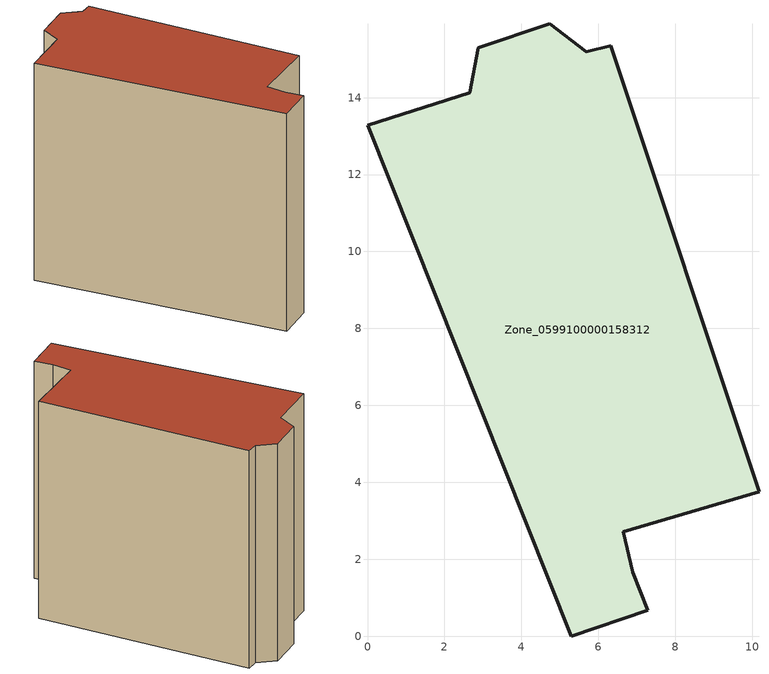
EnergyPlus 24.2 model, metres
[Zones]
Zone_0599100000158312
 floor ground (C_G): 5.69,15.19 6.33,15.34 10.18,3.75 6.65,2.72 6.89,1.66 7.29,0.67 5.3,0 0,13.28 2.66,14.13 2.88,15.3 4.74,15.92 z0
 wall outside (C_F): 5.3,0 7.29,0.67 6.89,1.66 6.65,2.72 10.18,3.75 6.33,15.34 5.69,15.19 4.74,15.92 2.88,15.3 2.66,14.13 0,13.28 5.3,0 z0:13.14
 roof outside (C_R): 4.74,15.92 2.88,15.3 2.66,14.13 0,13.28 5.3,0 7.29,0.67 6.89,1.66 6.65,2.72 10.18,3.75 6.33,15.34 5.69,15.19 z13.14
[BUILDING]
Pand.0599100000158312: North Axis=0; Terrain=City; Loads Convergence Tolerance Value=0.04; Temperature Convergence Tolerance Value=0.4; Solar Distribution=FullExterior; Maximum Number of Warmup Days=25; Minimum Number of Warmup Days=1
[Site:Location]
Rotterdam.The.Hague.AP_ZH_NLD Design_Conditions: Latitude=51.96; Longitude=4.45; Time Zone=1; Elevation=-4.5
[SITE:GROUNDTEMPERATURE:BUILDINGSURFACE]
18, 18, 18, 18, 18, 18, 18, 18, 18, 18, 18, 18
[MATERIAL] Thermal Absorptance=0.9; Solar Absorptance=0.7; Visible Absorptance=0.7
Name | Roughness | Thickness | Conductivity | Density | Specific Heat
G.TI.1946 | MediumSmooth | 0.15 | 1 | 540 | 1210
F.TI.1946 | Rough | 0.3 | 0.857143 | 1920 | 840
R.TI.1946 | MediumRough | 0.2 | 0.1 | 1500 | 1000
[CONSTRUCTION]
C_G: G.TI.1946
C_F: F.TI.1946
C_R: R.TI.1946
[ZONE]
Zone_0599100000158312: Type=1; Multiplier=1; Ceiling Height=Autocalculate; Volume=Autocalculate; Floor Area=autocalculate; Part of Total Floor Area=Yes
[ZONEINFILTRATION:DESIGNFLOWRATE]
Infil_Zone_0599100000158312: Zone or ZoneList or Space or SpaceList=Zone_0599100000158312; Schedule=AlwaysOn; Design Flow Rate Calculation Method=Flow/Area; Flow Rate per Floor Area=0.003; Constant Term Coefficient=1; Temperature Term Coefficient=0; Velocity Term Coefficient=0; Velocity Squared Term Coefficient=0
[HVACTEMPLATE:ZONE:IDEALLOADSAIRSYSTEM]
Zone_0599100000158312: Maximum Heating Supply Air Temperature=50; Minimum Cooling Supply Air Temperature=13; Maximum Heating Supply Air Humidity Ratio=0.0156; Minimum Cooling Supply Air Humidity Ratio=0.0077; Heating Limit=NoLimit; Cooling Limit=NoLimit; Dehumidification Control Type=ConstantSensibleHeatRatio; Cooling Sensible Heat Ratio=0.7; Dehumidification Setpoint=60; Humidification Control Type=None; Humidification Setpoint=30; Outdoor Air Method=None; Outdoor Air Flow Rate per Person=0.00944; Outdoor Air Flow Rate per Zone Floor Area=0; Outdoor Air Flow Rate per Zone=0; Demand Controlled Ventilation Type=None; Outdoor Air Economizer Type=NoEconomizer; Heat Recovery Type=None; Sensible Heat Recovery Effectiveness=0.7; Latent Heat Recovery Effectiveness=0.65
[ZONECONTROL:THERMOSTAT]
ThermostatControl_Zone_0599100000158312: Zone or ZoneList=Zone_0599100000158312; Control Type Schedule=DualSetpointControlType; Control 1=Thermostat_Zone_0599100000158312; Temperature Difference Between Cutout And Setpoint=0
[THERMOSTATSETPOINT:DUALSETPOINT]
Thermostat_Zone_0599100000158312: Heating Setpoint Temperature Schedule=HeatingSetpoint_Zone_0599100000158312; Cooling Setpoint Temperature Schedule=CoolingSetpoint_Zone_0599100000158312
[SCHEDULE:COMPACT]
HeatingSetpoint_Zone_0599100000158312: Through: 12/31, For: AllDays, Until: 24:00, 21
CoolingSetpoint_Zone_0599100000158312: Through: 12/31, For: AllDays, Until: 24:00, 24
DualSetpointControlType: Through: 12/31, For: AllDays, Until: 24:00, 4
AlwaysOn: Through: 12/31, For: AllDays, Until: 24:00, 1
